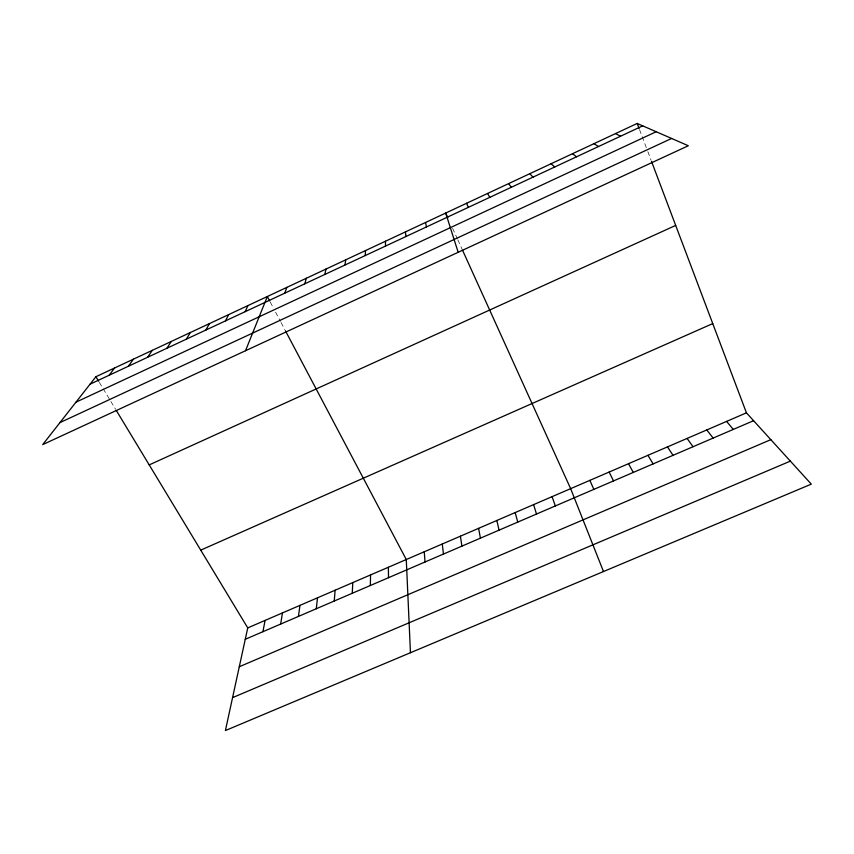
<?xml version="1.0" encoding="UTF-8"?>
<svg xmlns="http://www.w3.org/2000/svg" width="854" height="854" viewBox="0 0 854 854"><rect width="100%" height="100%" fill="white"/><g stroke="black" fill="none" stroke-linecap="round" stroke-linejoin="round"><path stroke-width="0.64" stroke-dasharray="4.27 3.2" d="M99.32 382.378L110.219 400.398M110.892 401.519L115.61 409.333M270.27 302.102L273.216 307.675M275.575 312.148L280.443 321.339M281.062 322.513L284.766 329.537M452.599 228.285L457.338 238.746M457.872 239.899L462.58 250.307M639.518 129.605L647.396 150.475M647.855 151.692L651.068 160.2"/><path stroke-width="1.28" d="M370.348 585.502L370.551 574.934M352.254 593.284L352.798 582.588M365.192 255.581L365.533 250.564M334.245 601.035L335.12 590.221M316.3 608.742L317.507 597.811M298.43 616.428L299.957 605.379M344.963 265.028L345.721 259.84M280.635 624.082L282.482 612.916M262.915 631.704L265.082 620.42M116.293 410.443L247.745 627.893L225.403 730.554L811.3 484.133L746.439 412.845L651.527 161.417M324.819 274.444L325.982 269.063M304.771 283.816L306.351 278.255M284.809 293.146L286.795 287.403M245.525 350.727L267.323 296.519L269.683 300.982M245.162 311.678L247.938 305.583M225.477 320.88L228.648 314.614M205.878 330.039L209.433 323.602M186.364 339.155L190.303 332.558M166.936 348.24L171.259 341.472M147.593 357.282L152.3 350.343M128.335 366.281L133.416 359.171M109.173 375.237L114.617 367.967M95.904 376.731L42.7 444.614L688.324 145.746L637.191 123.446L95.904 376.731L98.637 381.247M90.086 384.161L642.731 125.858M75.985 402.149L656.203 131.73M59.951 422.602L671.607 138.455M149.204 464.907L675.685 225.413M200.733 550.136L712.748 323.591M247.745 627.893L746.439 412.845M245.258 639.294L753.58 420.691M239.291 666.739L770.831 439.65M232.566 697.643L790.366 461.128M615.51 133.587L620.57 136.213M593.936 143.685L598.515 146.525M572.458 153.731L576.567 156.784M551.086 163.733L554.716 167M529.811 173.693L532.981 177.152M726.573 421.406L733.308 429.413M706.792 429.936L713.133 438.091M508.632 183.599L511.343 187.272M687.096 438.433L693.032 446.727M667.476 446.888L673.027 455.331M647.951 455.31L653.107 463.903M487.549 193.463L489.812 197.327M628.501 463.701L633.273 472.433M285.385 330.712L406.28 559.53L410.454 652.723M609.137 472.048L613.524 480.93M447.816 217.738L445.692 213.052L458.171 252.282M462.58 250.307L570.643 488.648L603.49 571.529M589.847 480.364L593.85 489.385M466.572 203.284L468.376 207.351M637.191 123.446L639.059 128.378M552.079 496.654L555.346 505.942M533.601 504.629L536.504 514.044M515.186 512.56L517.737 522.114M496.857 520.47L499.046 530.153M425.516 222.488L426.445 226.95M478.592 528.348L480.428 538.159M460.402 536.184L461.897 546.133M442.287 543.998L443.439 554.075M405.436 231.893L405.938 236.537M424.246 551.78L425.046 561.975M385.442 241.244L385.517 246.08M388.378 567.248L388.506 577.699"/></g></svg>
